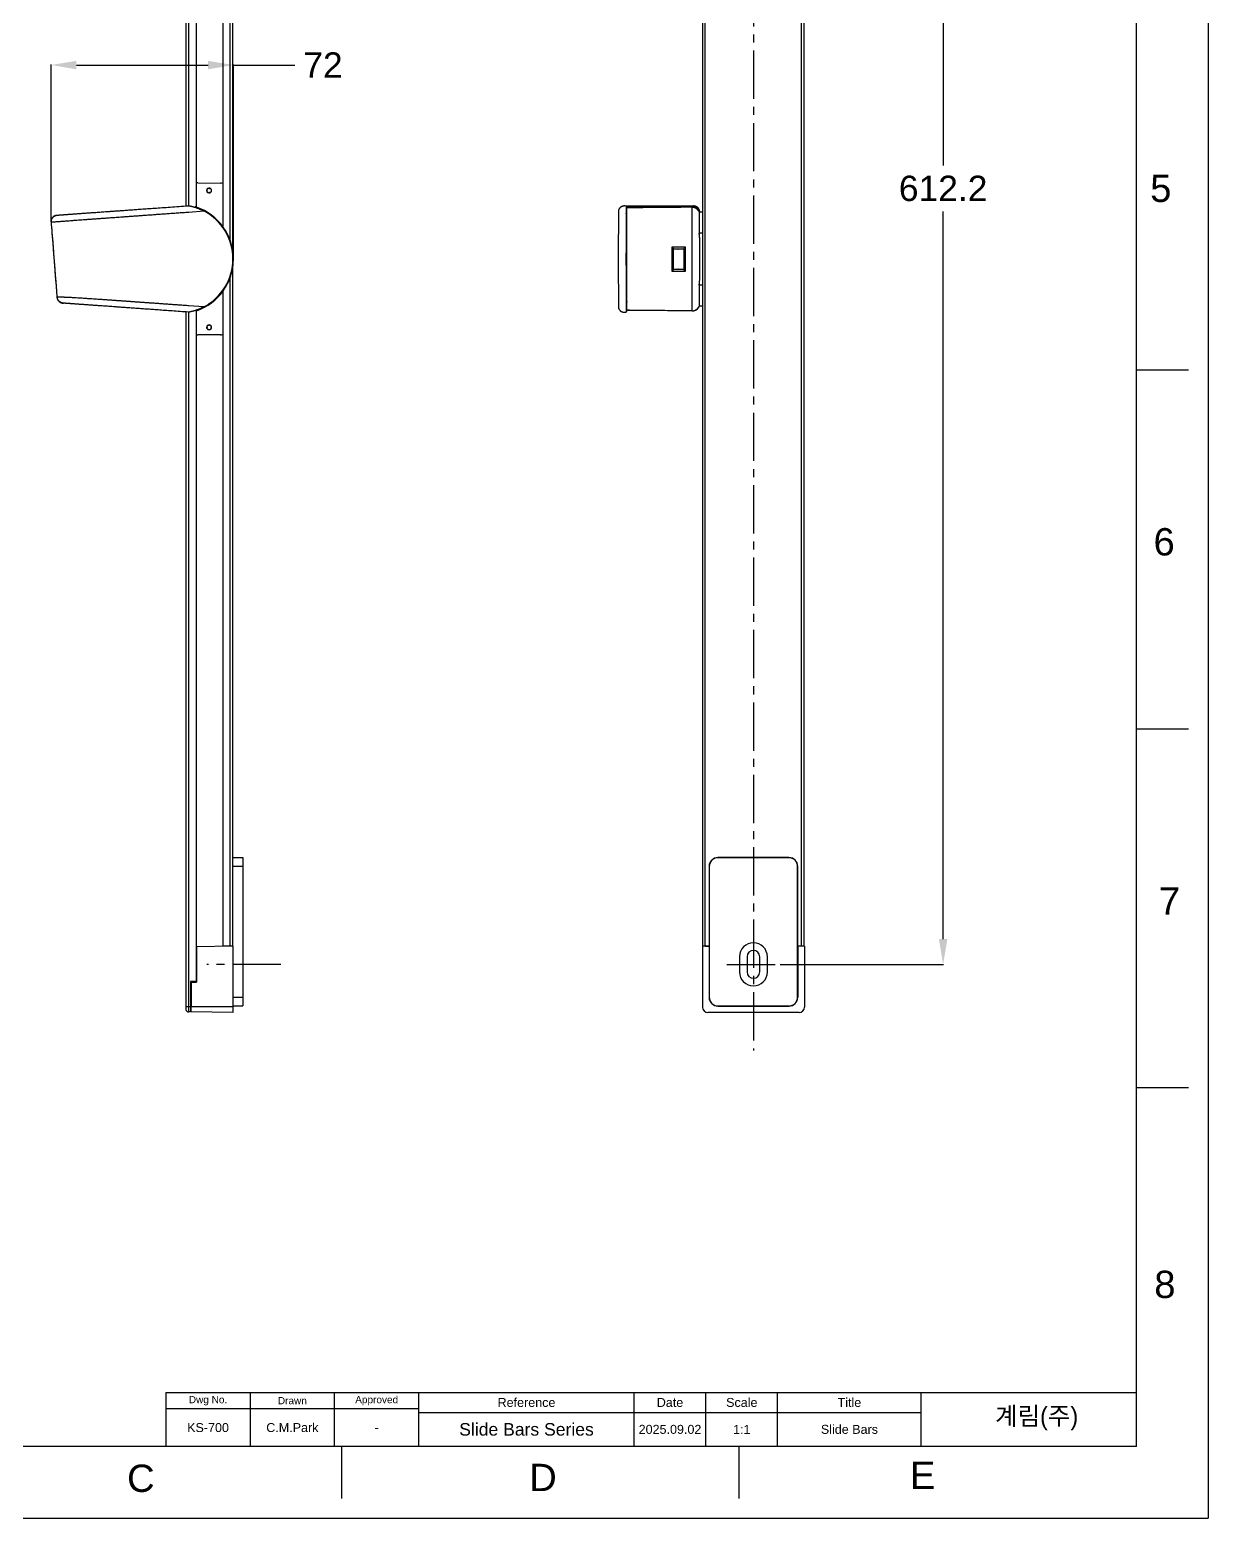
# Model space of a CAD drawing. Header units: millimetres. Extents: x -1516 to -675, y 295 to 1484.
# Drawn here: x -1140 to -675, y 295 to 882 of the extents above; entities that cross this region are included whole.
import ezdxf

# ---------------------------------------------------------------- set-up
doc = ezdxf.new("R2010")
doc.units = ezdxf.units.MM
doc.linetypes.add('CENTER2', pattern=[28.575, 19.05, -3.175, 3.175, -3.175])
doc.layers.add('FORM2', color=7, linetype='Continuous')
doc.layers.add('TEXT', color=2, linetype='Continuous')
doc.styles.get("Standard").update_dxf_attribs({"font": 'arial.ttf'})
doc.dimstyles.get("Standard").update_dxf_attribs({"dimtxt": 10, "dimasz": 10, "dimexe": 0.18, "dimexo": 0.0625, "dimgap": 4, "dimtad": 0, "dimtih": 1, "dimtoh": 1, "dimdec": 1, "dimdsep": 46, "dimtxsty": 'Standard', "dimcen": 0, "dimclrd": 3, "dimclre": 3, "dimclrt": 3, "dimadec": 0, "dimazin": 0, "dimtfac": 1, "dimtdec": 1, "dimtofl": 0, "dimtmove": 0, "dimatfit": 3, "dimfxl": 1, "dimtolj": 1, "dimtzin": 0, "dimarcsym": 0})

# ---------------------------------------------------------------- blocks, each defined once
blk = doc.blocks.new('*D9')
at = {"color": 3, "lineweight": -2, "transparency": 16777216}
for p, q in [((-843.85, 1125.39), (-779.4, 1125.39)), ((-779.58, 1115.39), (-779.58, 828.38)), ((-779.58, 523.15), (-779.58, 810.17)), ((-843.85, 513.15), (-779.4, 513.15))]:
    blk.add_line(p, q, dxfattribs=at)
at = {"color": 3, "lineweight": 18, "transparency": 16777216}
for points in [[(-781.25, 1115.39), (-777.91, 1115.39), (-779.58, 1125.39)], [(-781.25, 523.15), (-777.91, 523.15), (-779.58, 513.15)]]:
    blk.add_solid(points, dxfattribs=at)
at = {"color": 3, "lineweight": 18, "transparency": 16777216, "insert": (-779.58, 819.27), "char_height": 10, "attachment_point": 5}
blk.add_mtext('\\A1;612.2', dxfattribs=at)
blk = doc.blocks.new('*D11')
at = {"color": 3, "lineweight": -2, "transparency": 16777216}
for p, q in [((-1131.56, 806.14), (-1131.56, 868.17)), ((-1121.56, 867.99), (-1069.61, 867.99)), ((-1059.61, 791.55), (-1059.61, 868.17)), ((-1059.61, 867.99), (-1035.35, 867.99))]:
    blk.add_line(p, q, dxfattribs=at)
at = {"color": 3, "lineweight": 18, "transparency": 16777216}
for points in [[(-1121.56, 869.65), (-1121.56, 866.32), (-1131.56, 867.99)], [(-1069.61, 869.65), (-1069.61, 866.32), (-1059.61, 867.99)]]:
    blk.add_solid(points, dxfattribs=at)
at = {"color": 3, "lineweight": 18, "transparency": 16777216, "insert": (-1024.28, 867.99), "char_height": 10, "attachment_point": 5}
blk.add_mtext('\\A1;72', dxfattribs=at)

msp = doc.modelspace()

# ---------------------------------------------------------------- linework, layer by layer
at = {"color": 1, "linetype": 'CENTER2', "lineweight": 25}
for p, q in [((-854.42, 1159.44), (-854.42, 479.15)), ((-1040.86, 513.15), (-1070.16, 513.15)), ((-864.92, 513.15), (-843.92, 513.15))]:
    msp.add_line(p, q, dxfattribs=at)
at = {"lineweight": 25}
for p, q in [((-1078.36, 1142.37), (-1078.36, 812.41)), ((-1077.36, 1142.37), (-1077.36, 812.48)), ((-1074.36, 1132.37), (-1074.36, 811.98)), ((-1063.86, 1118.37), (-1063.86, 804.37)), ((-1060.86, 798.74), (-1060.86, 1118.37)), ((-1059.86, 794.79), (-1059.86, 1118.37)), ((-874.42, 520.29), (-874.42, 1118.29)), ((-873.42, 520.29), (-873.42, 1118.29)), ((-835.42, 520.29), (-835.42, 1118.29)), ((-834.42, 520.29), (-834.42, 1118.29)), ((-1073.7, 821.48), (-1064.7, 821.43)), ((-1069.21, 819.46), (-1069.21, 819.23)), ((-1069.21, 817.52), (-1069.21, 817.75)), ((-1077.37, 812.48), (-1077.21, 812.49)), ((-905.12, 812.42), (-878.12, 812.42)), ((-904.62, 811.94), (-887.72, 811.94)), ((-904.62, 811.94), (-904.62, 770.42)), ((-904.42, 771.22), (-904.42, 811.78)), ((-878.82, 811.85), (-878.82, 812.02)), ((-878.82, 811.94), (-878.11, 811.94)), ((-878.64, 770.98), (-878.64, 811.86)), ((-1077.21, 809.99), (-1071.26, 810.41)), ((-904.62, 809.55), (-904.42, 809.55)), ((-875.9, 810.02), (-874.42, 810.02)), ((-875.9, 810.02), (-875.9, 801.72)), ((-874.42, 801.72), (-875.9, 801.72)), ((-875.62, 783.87), (-875.62, 798.97)), ((-1060.23, 796.33), (-1060.18, 796.33)), ((-904.61, 794.42), (-904.61, 788.42)), ((-904.42, 793.82), (-904.59, 793.82)), ((-886.52, 786.58), (-886.52, 796.25)), ((-886.52, 796.25), (-881.32, 796.25)), ((-885.92, 787.19), (-885.92, 795.64)), ((-885.92, 795.52), (-881.92, 795.52)), ((-884.37, 795.52), (-884.12, 795.27)), ((-884.12, 795.27), (-884.12, 795.52)), ((-884.12, 795.27), (-883.87, 795.52)), ((-881.92, 795.65), (-881.92, 787.18)), ((-881.32, 796.25), (-881.32, 786.58)), ((-1059.86, 520.37), (-1059.86, 788.2)), ((-904.42, 791.42), (-904.6, 791.42)), ((-904.59, 789.02), (-904.42, 789.02)), ((-881.92, 787.32), (-885.92, 787.32)), ((-884.37, 787.32), (-884.12, 787.57)), ((-884.12, 787.57), (-883.87, 787.32)), ((-884.12, 787.57), (-884.12, 787.32)), ((-1060.86, 520.37), (-1060.86, 784.24)), ((-1060.18, 786.66), (-1060.23, 786.66)), ((-881.32, 786.58), (-886.52, 786.58)), ((-874.42, 781.12), (-875.9, 781.12)), ((-875.9, 781.12), (-875.9, 772.81)), ((-1063.86, 778.63), (-1063.86, 520.37)), ((-1078.36, 770.57), (-1078.36, 496.37)), ((-1077.21, 770.49), (-1077.37, 770.5)), ((-1077.36, 770.5), (-1077.36, 496.37)), ((-1071.26, 772.57), (-1077.21, 773)), ((-1074.36, 771.25), (-1074.36, 506.37)), ((-905.12, 770.42), (-904.62, 770.42)), ((-904.54, 773.99), (-904.42, 773.99)), ((-892.63, 771.11), (-904.52, 771.11)), ((-874.42, 772.81), (-875.9, 772.81)), ((-1069.21, 765.23), (-1069.21, 765.46)), ((-1069.21, 763.75), (-1069.21, 763.52)), ((-1064.7, 761.55), (-1073.7, 761.5)), ((-1059.86, 555.37), (-1055.86, 555.3)), ((-1055.86, 555.3), (-1055.86, 551.87)), ((-840.42, 555.29), (-868.42, 555.29)), ((-868.42, 555.29), (-868.42, 555.22)), ((-840.42, 555.22), (-868.42, 555.22)), ((-840.42, 555.29), (-840.42, 555.22)), ((-1059.86, 551.87), (-1055.86, 551.87)), ((-1055.86, 551.87), (-1055.86, 500.27)), ((-871.92, 551.79), (-871.92, 520.28)), ((-871.92, 551.79), (-871.85, 551.79)), ((-871.85, 551.79), (-871.85, 500.19)), ((-836.99, 500.19), (-836.99, 551.79)), ((-836.92, 551.79), (-836.99, 551.79)), ((-836.92, 520.28), (-836.92, 551.79)), ((-1074.36, 520.1), (-1074.16, 520.1)), ((-1059.86, 520.35), (-1074.16, 520.1)), ((-1074.16, 520.1), (-1074.16, 506.1)), ((-1060.86, 520.37), (-1063.86, 520.37)), ((-1059.86, 520.37), (-1060.86, 520.37)), ((-1059.86, 520.37), (-1059.86, 520.35)), ((-1059.86, 520.35), (-1059.86, 496.37)), ((-871.92, 520.28), (-874.56, 520.28)), ((-874.56, 520.28), (-874.56, 496.29)), ((-874.42, 520.3), (-874.42, 520.28)), ((-873.42, 520.29), (-874.42, 520.29)), ((-873.42, 520.29), (-871.92, 520.29)), ((-871.92, 520.28), (-871.92, 500.19)), ((-835.42, 520.29), (-836.92, 520.29)), ((-836.92, 520.28), (-836.92, 500.19)), ((-834.27, 520.28), (-836.92, 520.28)), ((-834.42, 520.29), (-835.42, 520.29)), ((-834.42, 520.3), (-834.42, 520.28)), ((-834.27, 520.28), (-834.27, 496.29)), ((-1074.36, 506.37), (-1076.51, 506.37)), ((-1076.51, 506.37), (-1076.51, 496.37)), ((-1076.36, 506.37), (-1076.36, 506.06)), ((-1076.36, 506.06), (-1074.16, 506.1)), ((-1076.36, 506.06), (-1076.36, 496.37)), ((-1059.86, 500.27), (-1055.86, 500.27)), ((-1055.86, 500.27), (-1055.86, 496.84)), ((-871.92, 500.19), (-871.85, 500.19)), ((-836.92, 500.19), (-836.99, 500.19)), ((-1078.36, 496.37), (-1078.36, 495.37)), ((-1077.36, 496.37), (-1078.36, 496.37)), ((-1077.36, 496.37), (-1077.36, 494.37)), ((-1076.51, 496.37), (-1077.36, 496.37)), ((-1076.51, 494.37), (-1077.36, 494.37)), ((-1076.51, 496.37), (-1076.51, 494.37)), ((-1076.36, 494.37), (-1076.36, 496.37)), ((-1059.86, 496.37), (-1076.36, 496.37)), ((-1059.86, 494.22), (-1076.36, 494.37)), ((-1059.86, 496.77), (-1055.86, 496.84)), ((-1059.86, 496.37), (-1059.86, 494.22)), ((-836.42, 494.15), (-872.42, 494.15)), ((-868.42, 496.69), (-868.42, 496.76)), ((-868.42, 496.76), (-840.42, 496.76)), ((-868.42, 496.69), (-840.42, 496.69)), ((-840.42, 496.69), (-840.42, 496.76))]:
    msp.add_line(p, q, dxfattribs=at)
for points in [[(-859.92, 510.15, 1), (-848.92, 510.15), (-848.92, 516.15, 1), (-859.92, 516.15)], [(-856.92, 510.15, 1), (-851.92, 510.15), (-851.92, 516.15, 1), (-856.92, 516.15)]]:
    msp.add_lwpolyline(points, format="xyb", close=True, dxfattribs=at)
for centre, radius, start, end in [((-1073.71, 819.48), 2, 89.7, 108.96636), ((-1069.21, 818.49), 0.9, 99.59407, 170.40593), ((-1069.21, 818.49), 0.9, 189.59407, 260.40593), ((-1069.21, 818.49), 0.9, 9.59407, 80.40593), ((-1069.21, 818.49), 0.9, 279.59407, 350.40593), ((-1064.71, 819.43), 2, 64.8489, 89.7), ((-1081.21, 791.49), 21.6, 71.09139, 72.48758), ((-1081.21, 791.49), 21.6, 288.90723, 71.09277), ((-1081.21, 791.49), 21.6, 0, 71.09018), ((-1081.21, 791.49), 21.38, 297.742, 62.258), ((-1081.21, 791.49), 21.53, 347.02547, 12.97453), ((-1081.21, 791.49), 21.58, 347.05403, 12.94597), ((-1081.21, 791.49), 21.6, 288.90834, 0), ((-1069.21, 764.49), 0.9, 99.59407, 170.40593), ((-1069.21, 764.49), 0.9, 189.59407, 260.40593), ((-1069.21, 764.49), 0.9, 9.59407, 80.40593), ((-1069.21, 764.49), 0.9, 279.59407, 350.40593), ((-1073.71, 763.5), 2, 251.03364, 270.3), ((-1064.71, 763.55), 2, 270.3, 295.1511), ((-868.42, 551.79), 3.5, 90, 180), ((-868.42, 551.79), 3.43, 90, 180), ((-840.42, 551.79), 3.5, 0, 90), ((-840.42, 551.79), 3.43, 0, 90), ((-868.42, 500.19), 3.5, 180, 270), ((-868.42, 500.19), 3.43, 180, 270), ((-840.42, 500.19), 3.5, 270, 0), ((-840.42, 500.19), 3.43, 270, 0), ((-1077.36, 495.37), 1, 180, 270), ((-872.42, 496.29), 2.14, 180, 270), ((-836.42, 496.29), 2.14, 270, 0)]:
    msp.add_arc(centre, radius, start, end, dxfattribs=at)
for centre, major_axis, ratio, start_param, end_param in [((-1069.22, 818.49), (-0.966, 0), 0.999986, 4.707153, 7.859218), ((-1069.22, 818.49), (-0.966, 0), 0.999986, 1.576032, 4.707153), ((-878.12, 809.86), (-2.5, -0.1), 0.977006, 3.166237, 4.673307), ((-1130.76, 806.14), (-0.798, -0.062), 0.009771, 0.022517, 0.529129), ((-907.58, 791.42), (0, -21.38), 0.008727, 3.625782, 5.798996), ((-1128.46, 776.44), (-0.798, -0.061), 0.009687, 0.022545, 0.567672), ((-1069.22, 764.49), (-0.966, 0), 0.999986, 4.707153, 7.859218), ((-1069.22, 764.49), (-0.966, 0), 0.999986, 1.576032, 4.707153)]:
    msp.add_ellipse(centre, major_axis=major_axis, ratio=ratio, start_param=start_param, end_param=end_param, dxfattribs=at)
for points in [[(-1069.95, 818.49), (-1069.97, 818.51), (-1070.02, 818.56), (-1070.07, 818.61), (-1070.1, 818.64)], [(-1070.1, 818.34), (-1070.07, 818.37), (-1070.02, 818.42), (-1069.97, 818.47), (-1069.95, 818.49)], [(-1069.36, 819.38), (-1069.34, 819.35), (-1069.28, 819.3), (-1069.24, 819.25), (-1069.21, 819.23)], [(-1069.21, 817.75), (-1069.24, 817.73), (-1069.28, 817.68), (-1069.34, 817.63), (-1069.36, 817.6)], [(-1069.21, 819.23), (-1069.19, 819.25), (-1069.14, 819.3), (-1069.09, 819.35), (-1069.06, 819.38)], [(-1069.06, 817.6), (-1069.09, 817.63), (-1069.14, 817.68), (-1069.19, 817.73), (-1069.21, 817.75)], [(-1068.32, 818.64), (-1068.35, 818.61), (-1068.4, 818.56), (-1068.45, 818.51), (-1068.47, 818.49)], [(-1068.47, 818.49), (-1068.45, 818.47), (-1068.4, 818.42), (-1068.35, 818.37), (-1068.32, 818.34)], [(-1129.06, 808.79), (-1129.02, 808.79), (-1128.93, 808.8), (-1128.77, 808.81), (-1128.57, 808.82), (-1128.34, 808.84), (-1128.1, 808.86), (-1127.85, 808.87), (-1127.58, 808.89), (-1127.31, 808.91), (-1127.03, 808.93), (-1126.74, 808.95), (-1126.44, 808.97), (-1126.13, 809), (-1125.81, 809.02), (-1125.49, 809.04), (-1125.17, 809.06), (-1124.85, 809.09), (-1124.52, 809.11), (-1124.17, 809.14), (-1123.8, 809.16), (-1123.38, 809.19), (-1122.89, 809.23), (-1122.34, 809.27), (-1121.72, 809.31), (-1121.06, 809.36), (-1120.38, 809.41), (-1119.68, 809.46), (-1118.94, 809.51), (-1118.2, 809.56), (-1117.45, 809.62), (-1116.71, 809.67), (-1115.96, 809.72), (-1115.18, 809.78), (-1114.34, 809.84), (-1113.42, 809.9), (-1112.41, 809.98), (-1111.31, 810.06), (-1110.11, 810.14), (-1108.81, 810.23), (-1107.41, 810.33), (-1105.88, 810.44), (-1104.22, 810.56), (-1102.41, 810.69), (-1100.45, 810.83), (-1098.32, 810.98), (-1096.01, 811.15), (-1093.5, 811.33), (-1090.78, 811.52), (-1087.82, 811.73), (-1084.61, 811.96), (-1081.14, 812.21), (-1078.66, 812.39), (-1077.37, 812.48)], [(-1074.71, 811.86), (-1074.71, 811.88), (-1074.71, 811.93), (-1074.71, 812.01), (-1074.71, 812.06), (-1074.71, 812.09)], [(-1074.21, 811.93), (-1074.21, 811.93), (-1074.21, 811.93), (-1074.21, 811.93)], [(-904.42, 811.78), (-901.58, 811.81), (-895.91, 811.86), (-887.37, 811.94), (-881.67, 811.99), (-878.82, 812.02)], [(-878.64, 811.86), (-878.7, 811.86), (-878.76, 811.85), (-878.82, 811.85)], [(-878.12, 812.31), (-878.12, 812.32), (-878.12, 812.34), (-878.12, 812.38), (-878.12, 812.41), (-878.12, 812.42)], [(-878.11, 811.94), (-878.11, 812), (-878.11, 812.13), (-878.12, 812.25), (-878.12, 812.31)], [(-1129.14, 776.38), (-1129.33, 778.91), (-1129.71, 783.76), (-1130.22, 790.36), (-1130.69, 796.3), (-1131.1, 801.58), (-1131.34, 804.66), (-1131.45, 806.08)], [(-886.52, 796.25), (-886.42, 796.15), (-886.22, 795.95), (-886.02, 795.74), (-885.92, 795.64)], [(-881.32, 796.25), (-881.42, 796.15), (-881.62, 795.95), (-881.82, 795.75), (-881.92, 795.65)], [(-886.52, 786.58), (-886.42, 786.69), (-886.22, 786.89), (-886.02, 787.09), (-885.92, 787.19)], [(-881.32, 786.58), (-881.42, 786.69), (-881.62, 786.89), (-881.82, 787.09), (-881.92, 787.18)], [(-1077.37, 770.5), (-1078.51, 770.58), (-1080.71, 770.74), (-1083.77, 770.96), (-1086.63, 771.16), (-1089.29, 771.35), (-1091.76, 771.53), (-1094.06, 771.69), (-1096.2, 771.85), (-1098.2, 771.99), (-1100.06, 772.12), (-1101.79, 772.25), (-1103.4, 772.36), (-1104.89, 772.47), (-1106.29, 772.57), (-1107.58, 772.66), (-1108.79, 772.75), (-1109.91, 772.83), (-1110.96, 772.9), (-1111.93, 772.97), (-1112.83, 773.03), (-1113.66, 773.09), (-1114.42, 773.15), (-1115.15, 773.2), (-1115.86, 773.25), (-1116.56, 773.3), (-1117.27, 773.35), (-1117.97, 773.4), (-1118.67, 773.45), (-1119.36, 773.5), (-1120.02, 773.55), (-1120.66, 773.59), (-1121.26, 773.64), (-1121.82, 773.68), (-1122.35, 773.71), (-1122.84, 773.75), (-1123.3, 773.78), (-1123.71, 773.81), (-1124.07, 773.84), (-1124.38, 773.86), (-1124.66, 773.88), (-1124.91, 773.9), (-1125.13, 773.91), (-1125.33, 773.93), (-1125.51, 773.94), (-1125.68, 773.95), (-1125.85, 773.96), (-1126.01, 773.98), (-1126.17, 773.99), (-1126.32, 774), (-1126.45, 774.01), (-1126.58, 774.02), (-1126.67, 774.02), (-1126.71, 774.03)], [(-1074.21, 771.05), (-1074.21, 771.08), (-1074.21, 771.13), (-1074.21, 771.21), (-1074.21, 771.27), (-1074.21, 771.29)], [(-904.52, 771.11), (-904.54, 771), (-904.57, 770.77), (-904.6, 770.54), (-904.62, 770.42)], [(-904.52, 771.11), (-904.52, 771.59), (-904.53, 772.55), (-904.53, 773.51), (-904.54, 773.99)], [(-878.64, 770.98), (-881.52, 771.01), (-887.26, 771.06), (-895.85, 771.14), (-901.56, 771.19), (-904.42, 771.22)], [(-1070.1, 764.64), (-1070.07, 764.61), (-1070.02, 764.56), (-1069.97, 764.51), (-1069.95, 764.49)], [(-1069.95, 764.49), (-1069.97, 764.47), (-1070.02, 764.42), (-1070.07, 764.37), (-1070.1, 764.34)], [(-1069.21, 765.23), (-1069.24, 765.25), (-1069.28, 765.3), (-1069.34, 765.35), (-1069.36, 765.38)], [(-1069.36, 763.6), (-1069.34, 763.63), (-1069.28, 763.68), (-1069.24, 763.73), (-1069.21, 763.75)], [(-1069.06, 765.38), (-1069.09, 765.35), (-1069.14, 765.3), (-1069.19, 765.25), (-1069.21, 765.23)], [(-1069.21, 763.75), (-1069.19, 763.73), (-1069.14, 763.68), (-1069.09, 763.63), (-1069.06, 763.6)], [(-1068.47, 764.49), (-1068.45, 764.51), (-1068.4, 764.56), (-1068.35, 764.61), (-1068.32, 764.64)], [(-1068.32, 764.34), (-1068.35, 764.37), (-1068.4, 764.42), (-1068.45, 764.47), (-1068.47, 764.49)]]:
    msp.add_open_spline(points, degree=3, dxfattribs=at)
for points, knots in [([(-1077.21, 812.49), (-1077.21, 812.49), (-1077.2, 812.49), (-1077.17, 812.48), (-1077.16, 812.48), (-1077.15, 812.48), (-1077.14, 812.48), (-1077.11, 812.47), (-1077.1, 812.47), (-1077.05, 812.46), (-1077.03, 812.46), (-1076.99, 812.45), (-1076.96, 812.44), (-1076.89, 812.43), (-1076.84, 812.42), (-1076.73, 812.39), (-1076.67, 812.38), (-1076.55, 812.35), (-1076.49, 812.34), (-1076.37, 812.31), (-1076.31, 812.3), (-1076.18, 812.27), (-1076.12, 812.25), (-1075.93, 812.21), (-1075.8, 812.17), (-1075.54, 812.1), (-1075.41, 812.07), (-1075.15, 811.99), (-1075.01, 811.95), (-1074.75, 811.87), (-1074.61, 811.83), (-1074.35, 811.74), (-1074.21, 811.69), (-1074.01, 811.62), (-1073.94, 811.59), (-1073.8, 811.54), (-1073.74, 811.52), (-1073.4, 811.39), (-1073.13, 811.28), (-1072.59, 811.06), (-1072.32, 810.94), (-1071.92, 810.75), (-1071.79, 810.68), (-1071.53, 810.55), (-1071.39, 810.48), (-1071.26, 810.41)], [0, 0, 0, 0, 0.03125, 0.03125, 0.039062, 0.039062, 0.046875, 0.046875, 0.0625, 0.0625, 0.078125, 0.078125, 0.09375, 0.09375, 0.125, 0.125, 0.15625, 0.15625, 0.1875, 0.1875, 0.21875, 0.21875, 0.25, 0.25, 0.3125, 0.3125, 0.375, 0.375, 0.4375, 0.4375, 0.5, 0.5, 0.5625, 0.5625, 0.59375, 0.59375, 0.625, 0.625, 0.75, 0.75, 0.875, 0.875, 0.9375, 0.9375, 1, 1, 1, 1]), ([(-905.12, 812.42), (-905.2, 812.42), (-905.27, 812.42), (-905.36, 812.41), (-905.38, 812.41), (-905.41, 812.41), (-905.43, 812.4), (-905.48, 812.4), (-905.51, 812.4), (-905.57, 812.39), (-905.61, 812.38), (-905.66, 812.37), (-905.69, 812.37), (-905.78, 812.35), (-905.83, 812.34), (-905.93, 812.32), (-905.97, 812.31), (-906.06, 812.28), (-906.11, 812.27), (-906.19, 812.24), (-906.23, 812.23), (-906.31, 812.2), (-906.34, 812.18), (-906.45, 812.13), (-906.52, 812.1), (-906.64, 812.03), (-906.7, 811.99), (-906.82, 811.92), (-906.87, 811.88), (-906.97, 811.8), (-907.02, 811.75), (-907.11, 811.66), (-907.15, 811.62), (-907.22, 811.55), (-907.24, 811.52), (-907.28, 811.47), (-907.29, 811.45), (-907.38, 811.32), (-907.45, 811.21), (-907.55, 810.98), (-907.59, 810.86), (-907.64, 810.67), (-907.65, 810.61), (-907.66, 810.48), (-907.67, 810.41), (-907.67, 810.34)], [0, 0, 0, 0, 0.03125, 0.03125, 0.039062, 0.039062, 0.046875, 0.046875, 0.0625, 0.0625, 0.078125, 0.078125, 0.09375, 0.09375, 0.125, 0.125, 0.15625, 0.15625, 0.1875, 0.1875, 0.21875, 0.21875, 0.25, 0.25, 0.3125, 0.3125, 0.375, 0.375, 0.4375, 0.4375, 0.5, 0.5, 0.5625, 0.5625, 0.59375, 0.59375, 0.625, 0.625, 0.75, 0.75, 0.875, 0.875, 0.9375, 0.9375, 1, 1, 1, 1]), ([(-875.9, 810.02), (-875.96, 810.16), (-876.03, 810.29), (-876.18, 810.53), (-876.26, 810.65), (-876.38, 810.79), (-876.4, 810.82), (-876.45, 810.88), (-876.48, 810.9), (-876.55, 810.98), (-876.6, 811.03), (-876.76, 811.18), (-876.88, 811.27), (-877.06, 811.39), (-877.12, 811.43), (-877.21, 811.49), (-877.24, 811.5), (-877.31, 811.54), (-877.34, 811.55), (-877.51, 811.63), (-877.64, 811.69), (-877.92, 811.77), (-878.06, 811.8), (-878.24, 811.83), (-878.28, 811.84), (-878.35, 811.84), (-878.46, 811.85), (-878.57, 811.86), (-878.64, 811.86)], [0, 0, 0, 0, 0.125, 0.125, 0.25, 0.25, 0.28125, 0.28125, 0.3125, 0.3125, 0.375, 0.375, 0.5, 0.5, 0.5625, 0.5625, 0.59375, 0.59375, 0.625, 0.625, 0.75, 0.75, 0.875, 0.875, 0.90625, 0.90625, 0.9375, 1, 1, 1, 1]), ([(-875.99, 811.23), (-876.05, 811.32), (-876.17, 811.49), (-876.31, 811.65), (-876.41, 811.74), (-876.43, 811.76), (-876.47, 811.79), (-876.53, 811.85), (-876.59, 811.9), (-876.72, 811.99), (-876.81, 812.05), (-876.95, 812.13), (-876.99, 812.15), (-877.06, 812.18), (-877.09, 812.2), (-877.14, 812.22), (-877.16, 812.23), (-877.29, 812.28), (-877.39, 812.31), (-877.59, 812.36), (-877.69, 812.38), (-877.85, 812.4), (-877.91, 812.41), (-878.01, 812.42), (-878.07, 812.42), (-878.12, 812.42)], [0, 0, 0, 0, 0.125, 0.25, 0.25, 0.28125, 0.28125, 0.3125, 0.375, 0.375, 0.5, 0.5, 0.5625, 0.5625, 0.59375, 0.59375, 0.625, 0.625, 0.75, 0.75, 0.875, 0.875, 0.9375, 0.9375, 1, 1, 1, 1]), ([(-875.7, 810.03), (-875.7, 810.04), (-875.7, 810.05), (-875.71, 810.1), (-875.73, 810.14), (-875.75, 810.2), (-875.75, 810.22), (-875.77, 810.26), (-875.8, 810.36), (-875.88, 810.53), (-875.96, 810.67), (-876.05, 810.82), (-876.1, 810.89), (-876.16, 810.97), (-876.17, 810.99), (-876.2, 811.02), (-876.21, 811.04), (-876.25, 811.08), (-876.28, 811.12), (-876.37, 811.21), (-876.49, 811.32), (-876.62, 811.43), (-876.72, 811.5), (-876.77, 811.54), (-876.83, 811.57), (-876.86, 811.59), (-876.88, 811.6), (-876.97, 811.66), (-877.12, 811.73), (-877.28, 811.79), (-877.44, 811.84), (-877.52, 811.87), (-877.64, 811.89), (-877.69, 811.9), (-877.77, 811.91), (-877.81, 811.92), (-877.94, 811.93), (-878.02, 811.94), (-878.11, 811.94)], [0, 0, 0, 0, 0.008126, 0.008126, 0.046275, 0.046275, 0.065349, 0.065349, 0.084424, 0.160722, 0.23702, 0.23702, 0.313318, 0.313318, 0.332392, 0.332392, 0.351467, 0.351467, 0.389616, 0.389616, 0.465914, 0.542212, 0.542212, 0.580361, 0.599435, 0.599435, 0.61851, 0.61851, 0.694808, 0.771106, 0.771106, 0.847404, 0.847404, 0.885553, 0.885553, 0.923702, 0.923702, 1, 1, 1, 1]), ([(-875.62, 809.9), (-875.62, 809.91), (-875.62, 809.93), (-875.62, 809.95), (-875.62, 809.98), (-875.62, 810), (-875.62, 810.03), (-875.62, 810.06), (-875.63, 810.08), (-875.63, 810.11), (-875.63, 810.14), (-875.63, 810.16), (-875.64, 810.19), (-875.64, 810.21), (-875.64, 810.24), (-875.65, 810.27), (-875.65, 810.29), (-875.65, 810.32), (-875.66, 810.35), (-875.66, 810.37), (-875.67, 810.4), (-875.67, 810.43), (-875.68, 810.45), (-875.69, 810.48), (-875.69, 810.51), (-875.7, 810.54), (-875.71, 810.56), (-875.72, 810.59), (-875.73, 810.63), (-875.74, 810.68), (-875.75, 810.72), (-875.77, 810.76), (-875.79, 810.81), (-875.8, 810.85), (-875.82, 810.89), (-875.84, 810.93), (-875.86, 810.98), (-875.88, 811.02), (-875.9, 811.06), (-875.92, 811.1), (-875.94, 811.15), (-875.97, 811.19), (-875.98, 811.21), (-875.99, 811.23)], [0, 0, 0, 0, 0.01838, 0.036831, 0.055351, 0.073939, 0.092597, 0.111321, 0.130113, 0.148972, 0.167896, 0.186885, 0.205939, 0.225056, 0.244237, 0.263479, 0.282783, 0.302148, 0.321572, 0.341055, 0.360596, 0.380195, 0.39985, 0.41956, 0.439325, 0.459143, 0.479014, 0.498936, 0.531257, 0.563751, 0.596414, 0.629242, 0.662232, 0.695379, 0.728679, 0.762127, 0.795718, 0.829449, 0.863312, 0.897305, 0.93142, 0.965654, 1, 1, 1, 1]), ([(-1129.88, 808.61), (-1129.92, 808.6), (-1130.27, 808.46), (-1130.75, 808.14), (-1131.19, 807.6), (-1131.43, 807.13), (-1131.56, 806.61), (-1131.57, 806.26), (-1131.56, 806.08)], [0, 0, 0, 0, 0.039317, 0.352764, 0.512917, 0.67447, 0.837002, 1, 1, 1, 1]), ([(-1131.56, 806.08), (-1131.45, 804.69), (-1131.22, 801.62), (-1130.82, 796.57), (-1130.36, 790.63), (-1129.83, 783.8), (-1129.46, 778.95), (-1129.26, 776.38)], [0, 0, 0, 0, 0.140002, 0.310005, 0.510006, 0.740006, 1, 1, 1, 1]), ([(-1131.45, 806.08), (-1131.45, 806.09), (-1131.45, 806.11), (-1131.45, 806.13), (-1131.46, 806.15), (-1131.46, 806.18), (-1131.46, 806.2), (-1131.46, 806.23), (-1131.46, 806.25), (-1131.46, 806.27), (-1131.46, 806.3), (-1131.46, 806.32), (-1131.46, 806.34), (-1131.46, 806.37), (-1131.46, 806.39), (-1131.45, 806.41), (-1131.45, 806.44), (-1131.45, 806.46), (-1131.45, 806.49), (-1131.45, 806.51), (-1131.45, 806.53), (-1131.44, 806.56), (-1131.44, 806.58), (-1131.44, 806.6), (-1131.43, 806.63), (-1131.43, 806.65), (-1131.43, 806.68), (-1131.42, 806.7), (-1131.42, 806.72), (-1131.41, 806.75), (-1131.41, 806.77), (-1131.4, 806.79), (-1131.4, 806.82), (-1131.39, 806.84), (-1131.39, 806.86), (-1131.38, 806.89), (-1131.38, 806.91), (-1131.37, 806.93), (-1131.36, 806.96), (-1131.36, 806.98), (-1131.35, 807), (-1131.34, 807.03), (-1131.33, 807.05), (-1131.33, 807.07), (-1131.32, 807.09), (-1131.31, 807.12), (-1131.3, 807.14), (-1131.29, 807.16), (-1131.29, 807.18), (-1131.28, 807.21), (-1131.27, 807.23), (-1131.26, 807.25), (-1131.25, 807.27), (-1131.24, 807.3), (-1131.23, 807.32), (-1131.22, 807.34), (-1131.21, 807.36), (-1131.2, 807.38), (-1131.19, 807.41), (-1131.17, 807.43), (-1131.16, 807.45), (-1131.15, 807.47), (-1131.14, 807.49), (-1131.13, 807.51), (-1131.11, 807.53), (-1131.1, 807.55), (-1131.09, 807.58), (-1131.08, 807.6), (-1131.06, 807.62), (-1131.05, 807.64), (-1131.04, 807.66), (-1131.02, 807.68), (-1131.01, 807.7), (-1130.99, 807.72), (-1130.98, 807.74), (-1130.97, 807.76), (-1130.95, 807.78), (-1130.94, 807.8), (-1130.92, 807.82), (-1130.91, 807.83), (-1130.89, 807.85), (-1130.87, 807.87), (-1130.86, 807.89), (-1130.84, 807.91), (-1130.83, 807.93), (-1130.81, 807.95), (-1130.79, 807.96), (-1130.78, 807.98), (-1130.76, 808), (-1130.74, 808.02), (-1130.73, 808.04), (-1130.71, 808.05), (-1130.69, 808.07), (-1130.67, 808.09), (-1130.65, 808.1), (-1130.64, 808.12), (-1130.62, 808.14), (-1130.59, 808.16), (-1130.56, 808.19), (-1130.51, 808.23), (-1130.47, 808.26), (-1130.42, 808.3), (-1130.37, 808.33), (-1130.32, 808.36), (-1130.28, 808.39), (-1130.23, 808.42), (-1130.18, 808.45), (-1130.13, 808.48), (-1130.08, 808.5), (-1130.03, 808.53), (-1129.98, 808.55), (-1129.93, 808.57), (-1129.88, 808.6), (-1129.83, 808.62), (-1129.78, 808.63), (-1129.73, 808.65), (-1129.68, 808.67), (-1129.62, 808.69), (-1129.57, 808.7), (-1129.52, 808.71), (-1129.47, 808.73), (-1129.42, 808.74), (-1129.37, 808.75), (-1129.31, 808.76), (-1129.26, 808.76), (-1129.21, 808.77), (-1129.16, 808.78), (-1129.11, 808.78), (-1129.07, 808.79), (-1129.06, 808.79)], [0, 0, 0, 0, 0.005724, 0.011454, 0.01719, 0.022933, 0.028682, 0.034436, 0.040197, 0.045964, 0.051736, 0.057514, 0.063298, 0.069087, 0.074881, 0.080681, 0.086486, 0.092296, 0.098111, 0.103931, 0.109755, 0.115584, 0.121418, 0.127256, 0.133099, 0.138946, 0.144797, 0.150652, 0.156511, 0.162375, 0.168244, 0.174116, 0.179993, 0.185874, 0.19176, 0.19765, 0.203545, 0.209443, 0.215347, 0.221254, 0.227166, 0.233082, 0.239003, 0.244928, 0.250857, 0.256791, 0.262729, 0.268671, 0.274617, 0.280568, 0.286522, 0.292481, 0.298445, 0.304412, 0.310384, 0.31636, 0.32234, 0.328325, 0.334313, 0.340306, 0.346303, 0.352303, 0.358308, 0.364317, 0.37033, 0.376346, 0.382366, 0.38839, 0.394418, 0.400449, 0.406484, 0.412523, 0.418565, 0.42461, 0.43066, 0.436713, 0.442769, 0.44883, 0.454894, 0.460961, 0.467033, 0.473108, 0.479186, 0.485268, 0.491354, 0.497443, 0.503535, 0.509631, 0.51573, 0.521832, 0.527937, 0.534046, 0.540158, 0.546273, 0.552392, 0.558514, 0.564639, 0.570767, 0.58525, 0.599693, 0.614096, 0.628457, 0.642777, 0.657056, 0.671295, 0.685492, 0.699647, 0.71376, 0.727831, 0.741859, 0.755844, 0.769787, 0.783686, 0.797542, 0.811354, 0.825122, 0.838846, 0.852526, 0.866162, 0.879754, 0.893302, 0.906804, 0.920262, 0.933673, 0.947037, 0.960352, 0.973619, 0.986835, 1, 1, 1, 1]), ([(-1131.45, 806.08), (-1131.44, 806.09), (-1131.43, 806.09), (-1131.41, 806.09), (-1131.39, 806.09), (-1131.37, 806.09), (-1131.35, 806.09), (-1131.33, 806.09), (-1131.31, 806.09), (-1131.29, 806.09), (-1131.27, 806.1), (-1131.24, 806.1), (-1131.22, 806.1), (-1131.2, 806.1), (-1131.18, 806.1), (-1131.15, 806.1), (-1131.13, 806.1), (-1131.11, 806.11), (-1131.08, 806.11), (-1131.06, 806.11), (-1131.03, 806.11), (-1131.01, 806.11), (-1130.98, 806.11), (-1130.96, 806.11), (-1130.93, 806.12), (-1130.91, 806.12), (-1130.88, 806.12), (-1130.86, 806.12), (-1130.83, 806.12), (-1130.81, 806.12), (-1130.74, 806.13), (-1130.62, 806.13), (-1130.46, 806.15), (-1130.3, 806.16), (-1130.14, 806.17), (-1129.97, 806.18), (-1129.68, 806.2), (-1129.24, 806.23), (-1128.63, 806.27), (-1127.99, 806.32), (-1127.47, 806.35), (-1127.05, 806.39), (-1126.69, 806.41), (-1126.19, 806.45), (-1125.57, 806.5), (-1124.79, 806.55), (-1123.91, 806.62), (-1123.01, 806.69), (-1122.17, 806.75), (-1121.22, 806.82), (-1120.12, 806.9), (-1118.81, 807), (-1117.44, 807.1), (-1116, 807.2), (-1114.49, 807.31), (-1112.92, 807.43), (-1111.28, 807.55), (-1109.83, 807.65), (-1108.6, 807.74), (-1107.56, 807.81), (-1106.46, 807.89), (-1105.28, 807.98), (-1104.04, 808.07), (-1102.73, 808.16), (-1101.35, 808.26), (-1099.9, 808.36), (-1098.39, 808.47), (-1096.8, 808.59), (-1095.15, 808.7), (-1093.43, 808.83), (-1091.64, 808.95), (-1089.78, 809.09), (-1087.85, 809.23), (-1085.86, 809.37), (-1083.79, 809.52), (-1081.66, 809.67), (-1079.46, 809.83), (-1077.97, 809.93), (-1077.21, 809.99)], [0, 0, 0, 0, 0.000698, 0.001397, 0.002098, 0.002801, 0.003506, 0.004212, 0.00492, 0.00563, 0.006341, 0.007054, 0.007767, 0.008482, 0.009198, 0.009915, 0.010633, 0.011352, 0.012071, 0.012791, 0.013511, 0.014232, 0.014953, 0.015674, 0.016396, 0.017118, 0.01784, 0.018562, 0.019286, 0.02001, 0.020735, 0.024926, 0.029034, 0.033028, 0.036892, 0.040622, 0.044227, 0.056443, 0.068859, 0.081434, 0.094122, 0.098487, 0.105309, 0.11454, 0.12611, 0.139922, 0.157737, 0.174194, 0.189381, 0.203368, 0.225831, 0.249435, 0.274214, 0.300205, 0.327401, 0.355814, 0.385453, 0.416315, 0.433767, 0.452454, 0.472375, 0.493531, 0.515922, 0.539548, 0.564408, 0.590502, 0.617832, 0.646396, 0.676195, 0.70723, 0.7395, 0.773006, 0.807748, 0.843726, 0.880939, 0.91939, 0.959077, 1, 1, 1, 1]), ([(-904.42, 808.16), (-904.43, 808.22), (-904.46, 808.36), (-904.5, 808.59), (-904.54, 808.84), (-904.58, 809.11), (-904.6, 809.31), (-904.62, 809.41)], [0, 0, 0, 0, 0.189175, 0.391882, 0.594588, 0.797294, 1, 1, 1, 1]), ([(-875.62, 798.97), (-875.62, 799.2), (-875.62, 799.43), (-875.64, 799.9), (-875.66, 800.13), (-875.7, 800.58), (-875.73, 800.81), (-875.8, 801.27), (-875.85, 801.49), (-875.9, 801.72)], [0, 0, 0, 0, 0.25, 0.25, 0.5, 0.5, 0.75, 0.75, 1, 1, 1, 1]), ([(-904.6, 791.42), (-904.6, 791.5), (-904.6, 791.66), (-904.6, 791.91), (-904.6, 792.06), (-904.6, 792.16), (-904.6, 792.18), (-904.6, 792.22), (-904.6, 792.24), (-904.6, 792.3), (-904.6, 792.34), (-904.6, 792.45), (-904.6, 792.6), (-904.6, 792.74), (-904.6, 792.84), (-904.6, 792.89), (-904.6, 792.94), (-904.6, 792.97), (-904.6, 792.99), (-904.6, 793.07), (-904.6, 793.19), (-904.6, 793.35), (-904.59, 793.45), (-904.59, 793.52), (-904.59, 793.54), (-904.59, 793.58), (-904.59, 793.6), (-904.59, 793.66), (-904.59, 793.73), (-904.59, 793.79), (-904.59, 793.82), (-904.59, 793.83), (-904.59, 793.85), (-904.59, 793.86), (-904.58, 793.89), (-904.58, 793.91), (-904.58, 793.92), (-904.58, 793.92), (-904.58, 793.92)], [0, 0, 0, 0, 0.062448, 0.124896, 0.187343, 0.187343, 0.202955, 0.202955, 0.218567, 0.218567, 0.249791, 0.249791, 0.312239, 0.374687, 0.374687, 0.405911, 0.421523, 0.421523, 0.437135, 0.437135, 0.499582, 0.56203, 0.624478, 0.624478, 0.655702, 0.655702, 0.686926, 0.686926, 0.749374, 0.811822, 0.811822, 0.843045, 0.843045, 0.874269, 0.874269, 0.936717, 0.999165, 1, 1, 1, 1]), ([(-904.58, 788.92), (-904.58, 788.92), (-904.58, 788.92), (-904.58, 788.93), (-904.58, 788.94), (-904.58, 788.95), (-904.58, 788.96), (-904.59, 788.98), (-904.59, 789.02), (-904.59, 789.08), (-904.59, 789.12), (-904.59, 789.14), (-904.59, 789.17), (-904.59, 789.18), (-904.59, 789.19), (-904.59, 789.24), (-904.59, 789.34), (-904.6, 789.48), (-904.6, 789.59), (-904.6, 789.66), (-904.6, 789.68), (-904.6, 789.71), (-904.6, 789.75), (-904.6, 789.8), (-904.6, 789.89), (-904.6, 790.03), (-904.6, 790.17), (-904.6, 790.27), (-904.6, 790.31), (-904.6, 790.39), (-904.6, 790.42), (-904.6, 790.54), (-904.6, 790.69), (-904.6, 790.85), (-904.6, 790.97), (-904.6, 791.01), (-904.6, 791.09), (-904.6, 791.13), (-904.6, 791.25), (-904.6, 791.34), (-904.6, 791.42)], [0, 0, 0, 0, 0.061719, 0.061719, 0.092995, 0.092995, 0.124271, 0.124271, 0.186823, 0.249375, 0.249375, 0.280651, 0.280651, 0.296289, 0.296289, 0.311927, 0.374479, 0.437031, 0.499583, 0.499583, 0.515221, 0.515221, 0.530859, 0.562136, 0.562136, 0.624688, 0.68724, 0.68724, 0.718516, 0.718516, 0.749792, 0.749792, 0.812344, 0.874896, 0.874896, 0.906172, 0.906172, 0.937448, 0.937448, 1, 1, 1, 1]), ([(-875.9, 781.12), (-875.85, 781.34), (-875.8, 781.57), (-875.73, 782.03), (-875.7, 782.25), (-875.66, 782.71), (-875.64, 782.94), (-875.62, 783.4), (-875.62, 783.63), (-875.62, 783.87)], [0, 0, 0, 0, 0.25, 0.25, 0.5, 0.5, 0.75, 0.75, 1, 1, 1, 1]), ([(-1129.26, 776.4), (-1129.25, 776.23), (-1129.19, 775.91), (-1128.95, 775.29), (-1128.44, 774.65), (-1127.6, 774.17), (-1127, 774.04), (-1126.69, 774.02)], [0, 0, 0, 0, 0.129845, 0.259005, 0.512352, 0.759638, 1, 1, 1, 1]), ([(-1126.71, 774.03), (-1126.71, 774.03), (-1126.73, 774.03), (-1126.76, 774.03), (-1126.78, 774.03), (-1126.81, 774.04), (-1126.83, 774.04), (-1126.86, 774.04), (-1126.89, 774.04), (-1126.91, 774.05), (-1126.94, 774.05), (-1126.96, 774.06), (-1126.99, 774.06), (-1127.01, 774.07), (-1127.04, 774.07), (-1127.06, 774.07), (-1127.09, 774.08), (-1127.11, 774.09), (-1127.14, 774.09), (-1127.16, 774.1), (-1127.19, 774.1), (-1127.21, 774.11), (-1127.24, 774.12), (-1127.26, 774.12), (-1127.29, 774.13), (-1127.31, 774.14), (-1127.34, 774.15), (-1127.36, 774.15), (-1127.39, 774.16), (-1127.41, 774.17), (-1127.44, 774.18), (-1127.46, 774.19), (-1127.48, 774.2), (-1127.51, 774.21), (-1127.53, 774.22), (-1127.56, 774.23), (-1127.58, 774.24), (-1127.6, 774.25), (-1127.63, 774.26), (-1127.65, 774.27), (-1127.67, 774.28), (-1127.7, 774.29), (-1127.72, 774.3), (-1127.74, 774.31), (-1127.77, 774.32), (-1127.79, 774.33), (-1127.81, 774.35), (-1127.83, 774.36), (-1127.86, 774.37), (-1127.88, 774.38), (-1127.9, 774.4), (-1127.92, 774.41), (-1127.94, 774.42), (-1127.97, 774.44), (-1127.99, 774.45), (-1128.01, 774.47), (-1128.03, 774.48), (-1128.05, 774.5), (-1128.07, 774.51), (-1128.09, 774.52), (-1128.11, 774.54), (-1128.14, 774.56), (-1128.16, 774.57), (-1128.18, 774.59), (-1128.2, 774.6), (-1128.22, 774.62), (-1128.24, 774.63), (-1128.25, 774.65), (-1128.27, 774.67), (-1128.29, 774.68), (-1128.31, 774.7), (-1128.33, 774.72), (-1128.35, 774.74), (-1128.37, 774.75), (-1128.39, 774.77), (-1128.41, 774.79), (-1128.42, 774.81), (-1128.44, 774.83), (-1128.46, 774.84), (-1128.48, 774.86), (-1128.49, 774.88), (-1128.51, 774.9), (-1128.53, 774.92), (-1128.54, 774.94), (-1128.56, 774.96), (-1128.58, 774.98), (-1128.59, 775), (-1128.61, 775.02), (-1128.62, 775.04), (-1128.64, 775.06), (-1128.65, 775.08), (-1128.67, 775.1), (-1128.68, 775.12), (-1128.7, 775.14), (-1128.71, 775.16), (-1128.73, 775.18), (-1128.74, 775.2), (-1128.75, 775.22), (-1128.77, 775.24), (-1128.78, 775.27), (-1128.79, 775.29), (-1128.81, 775.31), (-1128.82, 775.33), (-1128.83, 775.35), (-1128.84, 775.37), (-1128.85, 775.4), (-1128.87, 775.42), (-1128.88, 775.44), (-1128.89, 775.46), (-1128.9, 775.49), (-1128.91, 775.51), (-1128.92, 775.53), (-1128.93, 775.55), (-1128.94, 775.58), (-1128.95, 775.6), (-1128.96, 775.62), (-1128.97, 775.64), (-1128.98, 775.67), (-1128.99, 775.69), (-1129, 775.71), (-1129, 775.74), (-1129.01, 775.76), (-1129.02, 775.78), (-1129.03, 775.81), (-1129.03, 775.83), (-1129.04, 775.86), (-1129.05, 775.88), (-1129.06, 775.9), (-1129.06, 775.93), (-1129.07, 775.95), (-1129.07, 775.97), (-1129.08, 776), (-1129.08, 776.02), (-1129.09, 776.05), (-1129.09, 776.07), (-1129.1, 776.09), (-1129.1, 776.12), (-1129.11, 776.14), (-1129.11, 776.17), (-1129.12, 776.19), (-1129.12, 776.21), (-1129.12, 776.24), (-1129.12, 776.26), (-1129.13, 776.29), (-1129.13, 776.31), (-1129.13, 776.33), (-1129.13, 776.36), (-1129.14, 776.37), (-1129.14, 776.38)], [0, 0, 0, 0, 0.007192, 0.014383, 0.021573, 0.028761, 0.035948, 0.043132, 0.050315, 0.057495, 0.064673, 0.071849, 0.079021, 0.086191, 0.093358, 0.100521, 0.107682, 0.114839, 0.121992, 0.129142, 0.136288, 0.143431, 0.15057, 0.157705, 0.164836, 0.171964, 0.179088, 0.186208, 0.193324, 0.200436, 0.207544, 0.214648, 0.221747, 0.228842, 0.235932, 0.243018, 0.250099, 0.257175, 0.264246, 0.271313, 0.278374, 0.285431, 0.292482, 0.299529, 0.306571, 0.313607, 0.320639, 0.327666, 0.334689, 0.341706, 0.348719, 0.355727, 0.362731, 0.36973, 0.376723, 0.383712, 0.390696, 0.397674, 0.404647, 0.411615, 0.418577, 0.425533, 0.432484, 0.439429, 0.446368, 0.453301, 0.460229, 0.467151, 0.474067, 0.480977, 0.487882, 0.49478, 0.501673, 0.508561, 0.515442, 0.522319, 0.529189, 0.536054, 0.542912, 0.549765, 0.556612, 0.563453, 0.570287, 0.577115, 0.583937, 0.590752, 0.597561, 0.604363, 0.611159, 0.617948, 0.624731, 0.631507, 0.638276, 0.645039, 0.651795, 0.658545, 0.665289, 0.672026, 0.678756, 0.685481, 0.692198, 0.69891, 0.705614, 0.712312, 0.719004, 0.725688, 0.732366, 0.739037, 0.745701, 0.752359, 0.759009, 0.765653, 0.77229, 0.778919, 0.785542, 0.792158, 0.798768, 0.80537, 0.811966, 0.818555, 0.825137, 0.831713, 0.838282, 0.844845, 0.851401, 0.85795, 0.864492, 0.871027, 0.877555, 0.884075, 0.890587, 0.897092, 0.903589, 0.910077, 0.916558, 0.92303, 0.929493, 0.935948, 0.942395, 0.948832, 0.95526, 0.96168, 0.96809, 0.974491, 0.980882, 0.987264, 0.993637, 1, 1, 1, 1]), ([(-1077.21, 773), (-1077.52, 773.02), (-1078.13, 773.06), (-1079.04, 773.13), (-1079.94, 773.19), (-1080.83, 773.25), (-1081.7, 773.32), (-1082.56, 773.38), (-1083.41, 773.44), (-1084.25, 773.5), (-1085.08, 773.56), (-1085.89, 773.61), (-1086.7, 773.67), (-1087.49, 773.73), (-1088.27, 773.78), (-1089.03, 773.84), (-1089.79, 773.89), (-1090.53, 773.94), (-1091.26, 774), (-1091.98, 774.05), (-1092.69, 774.1), (-1093.38, 774.15), (-1094.07, 774.2), (-1094.74, 774.24), (-1095.4, 774.29), (-1096.04, 774.34), (-1096.68, 774.38), (-1097.3, 774.43), (-1097.91, 774.47), (-1098.51, 774.51), (-1099.1, 774.55), (-1099.68, 774.59), (-1100.24, 774.63), (-1100.79, 774.67), (-1101.33, 774.71), (-1101.86, 774.75), (-1102.37, 774.79), (-1102.88, 774.82), (-1103.37, 774.86), (-1103.85, 774.89), (-1104.32, 774.92), (-1104.77, 774.96), (-1105.22, 774.99), (-1105.65, 775.02), (-1106.07, 775.05), (-1106.48, 775.08), (-1106.87, 775.1), (-1107.66, 775.16), (-1108.81, 775.24), (-1110.3, 775.34), (-1111.71, 775.44), (-1113.04, 775.53), (-1114.28, 775.62), (-1115.43, 775.7), (-1116.51, 775.77), (-1117.5, 775.84), (-1118.4, 775.9), (-1119.39, 775.96), (-1120.45, 776.03), (-1121.58, 776.1), (-1122.6, 776.16), (-1123.43, 776.2), (-1124.1, 776.24), (-1124.64, 776.26), (-1125.15, 776.29), (-1125.64, 776.31), (-1126.08, 776.32), (-1126.49, 776.34), (-1126.9, 776.35), (-1127.33, 776.36), (-1127.68, 776.36), (-1127.95, 776.37), (-1128.12, 776.37), (-1128.26, 776.37), (-1128.38, 776.37), (-1128.47, 776.37), (-1128.54, 776.37), (-1128.61, 776.37), (-1128.67, 776.37), (-1128.73, 776.37), (-1128.79, 776.38), (-1128.84, 776.38), (-1128.9, 776.38), (-1128.95, 776.38), (-1129, 776.38), (-1129.05, 776.38), (-1129.09, 776.38), (-1129.12, 776.38), (-1129.14, 776.38)], [0, 0, 0, 0, 0.017355, 0.034485, 0.05139, 0.06807, 0.084525, 0.100755, 0.116759, 0.132538, 0.148092, 0.163421, 0.178525, 0.193404, 0.208058, 0.222487, 0.236692, 0.250671, 0.264425, 0.277955, 0.291259, 0.304339, 0.317193, 0.329822, 0.342227, 0.354406, 0.366361, 0.378091, 0.389597, 0.400877, 0.411933, 0.422764, 0.43337, 0.443752, 0.453908, 0.46384, 0.473547, 0.483029, 0.492286, 0.501318, 0.510126, 0.518709, 0.527067, 0.535201, 0.543109, 0.550792, 0.55825, 0.565482, 0.595149, 0.623243, 0.649761, 0.674715, 0.698104, 0.719921, 0.740179, 0.75888, 0.776012, 0.791566, 0.814948, 0.836424, 0.855968, 0.873565, 0.884553, 0.895156, 0.905379, 0.915229, 0.924701, 0.932437, 0.941054, 0.950612, 0.961169, 0.965957, 0.970205, 0.973904, 0.977043, 0.979618, 0.981474, 0.983304, 0.985108, 0.986885, 0.988634, 0.990353, 0.992041, 0.993697, 0.995321, 0.996912, 0.998472, 1, 1, 1, 1]), ([(-1071.26, 772.57), (-1071.39, 772.5), (-1071.53, 772.43), (-1071.79, 772.3), (-1071.92, 772.23), (-1072.32, 772.05), (-1072.59, 771.93), (-1073.13, 771.7), (-1073.4, 771.59), (-1073.8, 771.44), (-1073.94, 771.39), (-1074.21, 771.29), (-1074.34, 771.25), (-1074.61, 771.16), (-1074.75, 771.11), (-1075.01, 771.03), (-1075.15, 770.99), (-1075.35, 770.93), (-1075.41, 770.91), (-1075.54, 770.88), (-1075.61, 770.86), (-1075.81, 770.81), (-1075.94, 770.77), (-1076.13, 770.73), (-1076.19, 770.71), (-1076.31, 770.68), (-1076.38, 770.67), (-1076.5, 770.64), (-1076.56, 770.63), (-1076.67, 770.6), (-1076.73, 770.59), (-1076.81, 770.57), (-1076.84, 770.56), (-1076.89, 770.55), (-1076.92, 770.55), (-1076.97, 770.54), (-1076.99, 770.53), (-1077.04, 770.52), (-1077.06, 770.52), (-1077.1, 770.51), (-1077.12, 770.51), (-1077.15, 770.5), (-1077.16, 770.5), (-1077.18, 770.5), (-1077.19, 770.5), (-1077.19, 770.49), (-1077.21, 770.49), (-1077.21, 770.49), (-1077.21, 770.49)], [0, 0, 0, 0, 0.0625, 0.0625, 0.125, 0.125, 0.25, 0.25, 0.375, 0.375, 0.4375, 0.4375, 0.5, 0.5, 0.5625, 0.5625, 0.625, 0.625, 0.65625, 0.65625, 0.6875, 0.6875, 0.75, 0.75, 0.78125, 0.78125, 0.8125, 0.8125, 0.84375, 0.84375, 0.875, 0.875, 0.890625, 0.890625, 0.90625, 0.90625, 0.921875, 0.921875, 0.9375, 0.9375, 0.953125, 0.953125, 0.96875, 0.96875, 0.976563, 0.976563, 0.984375, 1, 1, 1, 1]), ([(-907.67, 772.5), (-907.67, 772.43), (-907.66, 772.36), (-907.65, 772.23), (-907.64, 772.16), (-907.59, 771.97), (-907.55, 771.85), (-907.45, 771.63), (-907.39, 771.52), (-907.28, 771.37), (-907.24, 771.32), (-907.16, 771.22), (-907.11, 771.17), (-907.02, 771.09), (-906.97, 771.04), (-906.87, 770.96), (-906.82, 770.92), (-906.73, 770.86), (-906.7, 770.84), (-906.64, 770.81), (-906.61, 770.79), (-906.51, 770.74), (-906.45, 770.7), (-906.34, 770.65), (-906.3, 770.64), (-906.23, 770.61), (-906.19, 770.6), (-906.1, 770.57), (-906.06, 770.55), (-905.97, 770.53), (-905.93, 770.52), (-905.85, 770.5), (-905.83, 770.49), (-905.77, 770.48), (-905.75, 770.48), (-905.69, 770.47), (-905.66, 770.46), (-905.6, 770.45), (-905.57, 770.45), (-905.51, 770.44), (-905.48, 770.44), (-905.41, 770.43), (-905.38, 770.43), (-905.32, 770.42), (-905.3, 770.42), (-905.27, 770.42), (-905.21, 770.42), (-905.16, 770.42), (-905.12, 770.42)], [0, 0, 0, 0, 0.0625, 0.0625, 0.125, 0.125, 0.25, 0.25, 0.375, 0.375, 0.4375, 0.4375, 0.5, 0.5, 0.5625, 0.5625, 0.625, 0.625, 0.65625, 0.65625, 0.6875, 0.6875, 0.75, 0.75, 0.78125, 0.78125, 0.8125, 0.8125, 0.84375, 0.84375, 0.875, 0.875, 0.890625, 0.890625, 0.90625, 0.90625, 0.921875, 0.921875, 0.9375, 0.9375, 0.953125, 0.953125, 0.96875, 0.96875, 0.976563, 0.976563, 0.984375, 1, 1, 1, 1]), ([(-904.4, 774.65), (-904.42, 774.6), (-904.43, 774.55), (-904.48, 774.32), (-904.51, 774.16), (-904.54, 773.99)], [0, 0, 0, 0, 0.247023, 0.247023, 1, 1, 1, 1]), ([(-878.64, 770.98), (-878.5, 770.98), (-878.35, 770.99), (-878.07, 771.03), (-877.92, 771.06), (-877.75, 771.12), (-877.71, 771.13), (-877.65, 771.15), (-877.54, 771.19), (-877.44, 771.23), (-877.25, 771.33), (-877.12, 771.4), (-876.97, 771.5), (-876.94, 771.52), (-876.88, 771.57), (-876.85, 771.59), (-876.77, 771.66), (-876.71, 771.7), (-876.55, 771.85), (-876.45, 771.96), (-876.31, 772.13), (-876.27, 772.18), (-876.2, 772.27), (-876.18, 772.3), (-876.14, 772.36), (-876.12, 772.39), (-876.03, 772.55), (-875.96, 772.68), (-875.9, 772.81)], [0, 0, 0, 0, 0.125, 0.125, 0.25, 0.25, 0.28125, 0.28125, 0.3125, 0.375, 0.375, 0.5, 0.5, 0.53125, 0.53125, 0.5625, 0.5625, 0.625, 0.625, 0.75, 0.75, 0.8125, 0.8125, 0.84375, 0.84375, 0.875, 0.875, 1, 1, 1, 1]), ([(-877.55, 771.2), (-877.52, 771.21), (-877.48, 771.22), (-877.36, 771.25), (-877.28, 771.28), (-877.13, 771.35), (-877.05, 771.38), (-876.94, 771.44), (-876.89, 771.48), (-876.83, 771.51), (-876.8, 771.53), (-876.78, 771.54), (-876.7, 771.6), (-876.63, 771.65), (-876.51, 771.75), (-876.39, 771.86), (-876.28, 771.98), (-876.18, 772.1), (-876.14, 772.17), (-876.05, 772.3), (-875.97, 772.43), (-875.91, 772.57), (-875.86, 772.67), (-875.85, 772.71), (-875.83, 772.76), (-875.82, 772.79), (-875.81, 772.81)], [0, 0, 0, 0, 0.041504, 0.041504, 0.139046, 0.139046, 0.236588, 0.236588, 0.285359, 0.309744, 0.309744, 0.33413, 0.33413, 0.431672, 0.431672, 0.529214, 0.626756, 0.626756, 0.724298, 0.724298, 0.82184, 0.919382, 0.919382, 0.968153, 0.968153, 1, 1, 1, 1])]:
    msp.add_open_spline(points, degree=3, knots=knots, dxfattribs=at)
at = {"layer": 'FORM2', "linetype": 'Continuous'}
for p, q in [((-674.98, 1483.91), (-674.98, 294.62)), ((-703.29, 322.94), (-703.29, 1455.59)), ((-703.29, 747.68), (-682.71, 747.68)), ((-703.29, 606.1), (-682.71, 606.1)), ((-703.29, 464.52), (-682.71, 464.52)), ((-1086.27, 344.17), (-703.29, 344.17)), ((-1086.27, 344.17), (-1086.27, 322.94)), ((-1053, 344.17), (-1053, 322.94)), ((-1019.73, 322.94), (-1019.73, 344.17)), ((-986.46, 322.94), (-986.46, 344.17)), ((-901.51, 322.94), (-901.51, 344.17)), ((-901.51, 322.94), (-901.51, 344.17)), ((-901.51, 322.94), (-901.51, 344.17)), ((-873.19, 322.94), (-873.19, 344.17)), ((-844.88, 322.94), (-844.88, 344.17)), ((-788.24, 322.94), (-788.24, 344.17)), ((-986.46, 337.8), (-1086.27, 337.8)), ((-986.46, 336.39), (-788.24, 336.39)), ((-703.29, 322.94), (-1487.66, 322.94)), ((-1017.03, 322.93), (-1017.03, 302.35)), ((-860.16, 322.93), (-860.16, 302.35)), ((-1515.98, 294.62), (-674.98, 294.62))]:
    msp.add_line(p, q, dxfattribs=at)
msp.add_point((-1019.73, 337.8), dxfattribs=at)

# ---------------------------------------------------------------- texts
at = {"layer": 'FORM2', "linetype": 'Continuous', "attachment_point": 5}
for s, width, insert, char_height in [('5', 35.3956, (-693.69, 819.29), 10.79), ('6', 35.3956, (-692.38, 679.81), 10.79), ('7', 35.3956, (-690.27, 538.12), 10.79), ('8', 35.3956, (-692.08, 386.82), 10.79), ('-', 16.6359, (-1003.09, 330.37), 3.54), ('C', 7.0791, (-1096.15, 310.31), 10.79), ('D', 7.0791, (-937.47, 310.7), 10.79), ('E', 7.0791, (-787.68, 311.6), 10.79)]:
    msp.add_mtext_dynamic_manual_height_columns(s, width=width, gutter_width=8.85, heights=[0], dxfattribs=dict(at, insert=insert, char_height=char_height))
at = {"layer": 'FORM2', "color": 2, "linetype": 'Continuous', "char_height": 3.54, "attachment_point": 5}
for s, width, insert in [('KS-700', 53.8506, (-1069.64, 330.37)), ('C.M.Park', 16.6359, (-1036.37, 330.37)), ('2025.09.02', 14.1582, (-887.35, 329.66)), ('1:1', 14.1582, (-859.03, 329.66)), ('Slide Bars', 64.6901, (-816.56, 329.66))]:
    msp.add_mtext_dynamic_manual_height_columns(s, width=width, gutter_width=8.85, heights=[0], dxfattribs=dict(at, insert=insert))
at = {"layer": 'TEXT', "linetype": 'Continuous', "attachment_point": 5}
for s, width, insert, char_height in [('Dwg No.', 37.7717, (-1069.64, 340.99), 2.832), ('Drawn', 16.6359, (-1036.37, 340.99), 2.832), ('Approved', 16.6359, (-1003.09, 340.99), 2.832), ('Reference', 42.4747, (-943.98, 340.28), 3.54), ('Date', 14.1582, (-887.35, 340.28), 3.54), ('Scale', 14.1582, (-859.03, 340.28), 3.54), ('Title', 28.3165, (-816.56, 340.28), 3.54), ('{\\fHYGothic-Medium|b0|i0|c129|p18;계림(주)}', 108.8668, (-742.69, 333.9), 7.0791), ('Slide Bars Series', 90.9497, (-943.98, 329.66), 4.9554)]:
    msp.add_mtext_dynamic_manual_height_columns(s, width=width, gutter_width=8.85, heights=[0], dxfattribs=dict(at, insert=insert, char_height=char_height))

# ---------------------------------------------------------------- dimensions: what is measured, and where the dimension line sits
at = {"lineweight": 18}
dim = msp.add_linear_dim(base=(-779.58, 513.15), p1=(-843.92, 1125.39), p2=(-843.92, 513.15), angle=90, dimstyle='Standard', dxfattribs=at)
dim.commit()
dim.dimension.update_dxf_attribs({"geometry": '*D9', "text_midpoint": (-779.58, 819.27)})
dim = msp.add_linear_dim(base=(-1059.6088, 867.9878), p1=(-1131.5606, 806.08), p2=(-1059.6088, 791.4906), dimstyle='Standard', dxfattribs=at)
dim.commit()
dim.dimension.update_dxf_attribs({"geometry": '*D11', "text_midpoint": (-1024.2759, 867.9878), "dimtype": 160})

doc.saveas('drawing.dxf')
